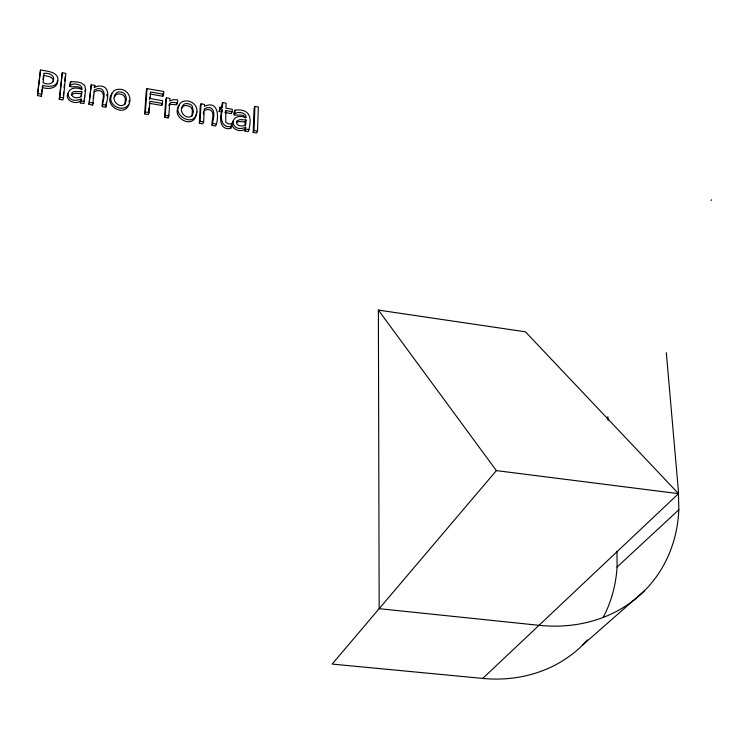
<?xml version="1.0" encoding="UTF-8"?>
<svg xmlns="http://www.w3.org/2000/svg" width="749" height="749" viewBox="0 0 749 749"><rect width="100%" height="100%" fill="white"/><g stroke="black" fill="none" stroke-linecap="round" stroke-linejoin="round"><path stroke-width="1.12" d="M106.873 95.872L106.882 94.337M253.181 132.433L254.042 130.504L254.922 106.395L258.358 106.995L257.506 131.094L256.645 133.022L253.181 132.433L254.07 108.343L254.922 106.395M234.119 115.037C235.429 110.674 246.805 112.097 246.103 117.621C227.827 111.311 230.186 134.137 245.728 127.208L244.801 131L248.256 131.59C252.422 118.37 250.391 108.399 235.083 110.131C229.503 119.859 243.65 111.105 245.223 118.07M245.007 125.748L245.166 121.89L246.009 119.952L239.811 119.606L236.759 121.076C235.186 126.132 242.788 127.199 245.822 124.774L246.009 119.952M244.801 131L245.728 127.208M234.952 113.09L235.083 110.131M221.507 111.938L219.167 111.535L219.972 109.569L222.322 109.981C219.26 117.453 219.391 130.513 230.711 128.435L230.795 126.675M221.667 108.53L221.854 104.56L222.668 102.604L226.132 103.203L225.908 108.165L232.293 109.27L232.19 111.685L225.805 110.58L224.981 112.537L231.366 113.642L231.432 112.032M230.711 128.435L231.656 123.857L228.632 123.903L225.749 122.312L225.805 110.58M219.167 111.535L220.084 107.154L222.434 107.566L222.668 102.604M219.972 109.569L220.084 107.154M222.322 109.981C220.131 117.621 221.227 128.369 231.544 126.497M212.182 125.429C212.697 120.533 216.349 111.301 210.975 107.968A6.132 4.897 22.7 0 0 207.089 107.8L204.299 108.848L203.616 121.881L202.829 123.838L199.318 123.239L200.255 105.824L201.041 103.849L204.533 104.457L204.43 106.377C218.268 99.729 219.401 116.919 215.684 126.029L212.182 125.429C211.012 121.001 215.572 112.678 210.179 109.934A6.123 4.897 22.7 0 0 206.293 109.766L204.44 110.468M203.344 114.073L203.456 111.901M199.318 123.239L200.105 121.282L201.041 103.849M169.667 103.512L168.871 115.936L168.132 117.911L164.583 117.303L165.716 99.842L166.456 97.847L169.986 98.465L169.817 101.049L173.319 99.626L177.55 99.87C179.048 105.74 172.167 100.216 169.667 103.512L168.918 105.497C171.025 102.323 177.401 107.163 176.736 102.866M164.583 117.303L165.323 115.327L166.456 97.847M168.132 117.911L168.347 114.522M149.201 103.296L161.718 105.45L161.84 103.624M162.458 103.465L162.636 100.722L150.118 98.55L150.568 92.005L163.61 94.271L163.788 91.537L147.029 88.616L146.317 90.62L144.66 113.904L148.414 114.55L149.135 112.565L149.922 101.302L162.458 103.465L161.718 105.45M149.856 94.009L162.879 96.265L163.057 93.541M144.66 113.904L145.372 111.919L147.029 88.616M148.648 111.17L148.892 107.8M149.472 99.458L149.622 97.276M102.304 106.676C102.435 101.602 106.967 92.399 101.405 89A6.282 5.009 18.5 0 0 97.379 88.813L94.449 89.861L92.651 105.029L89.028 104.411L91.238 84.796L94.842 85.423L94.674 87.361C97.904 85.517 102.22 85.377 105.253 87.708C110.14 92.848 106.48 101.246 105.918 107.294L102.304 106.676C101.255 102.229 106.255 93.803 100.759 91.022A6.273 5.009 18.5 0 0 96.733 90.835L93.812 91.884M106.012 106.152L106.292 102.725M92.651 105.029L92.848 102.838M93.232 98.456L93.522 95.17M89.028 104.411L91.238 84.796M84.234 100.254L84.637 95.872M69.872 86.669C70.668 82.1 83.073 83.616 82.016 89.29C63.216 82.671 64.217 105.965 81.126 99.018L80.33 102.922L83.944 103.54L85.658 89.459L84.703 85.395L81.117 82.896L77.409 81.969L70.762 81.632C65.388 91.743 79.787 82.577 81.435 89.805M80.911 96.621L81.8 91.659L73.898 91.5L71.97 92.745L71.754 95.273C73.589 98.615 78.458 98.147 81.351 96.546L81.8 91.659M80.33 102.922L81.126 99.018M70.472 84.628L70.762 81.632M63.328 95.498L63.656 92.155M64.096 87.699L64.414 84.365M64.742 81.023L65.182 76.567M63.496 97.922L65.884 73.402L62.261 72.775L59.246 99.327L62.897 99.945L63.496 97.922L59.836 97.295L59.246 99.327M59.836 97.295L62.261 72.775M57.373 80.471C58.431 88.663 47.87 89.552 42.244 87.464L42.805 85.423C48.011 86.903 56.999 87.333 58.01 80.265C58.179 71.483 46.597 71.155 40.502 70.041L37.45 95.6L41.317 96.265L42.01 89.665M43.058 79.6L43.498 75.443C47.178 76.061 53.778 76.576 53.432 81.697M41.317 96.265L42.805 85.423M37.45 95.6L40.502 70.041M196.191 113.895C194.609 130.298 169.677 117.762 179.311 105.478M192.034 116.132L192.362 110.262L191.379 107.996A4.85 3.876 21.8 0 0 188.551 105.955L185.977 105.506A4.887 3.904 21.8 0 0 182.953 106.536L181.707 108.427M124.914 104.617L125.373 98.709L124.409 96.434A4.925 3.923 19.3 0 0 121.563 94.374L118.932 93.915A4.953 3.951 19.3 0 0 115.814 94.945L114.513 96.836M94.196 87.455L94.842 85.423M128.884 104.439C124.353 118.061 102.641 104.851 112.116 93.878M162.879 96.265L163.61 94.271M176.614 104.897L177.363 102.922M231.366 113.642L232.19 111.685M233.098 120.814C228.726 127.714 239.483 133.453 244.876 129.146M68.487 92.52C63.459 99.636 74.966 105.403 80.499 101.04M710.988 200.451L711.55 199.786M482.731 678.425L678.538 493.657L496.372 470.615L332.144 664.073L482.731 678.425A151.438 130.644 43.8 0 0 587.534 639.899M71.361 94.777L74.657 93.297L81.182 93.681M603.226 617.279A151.438 130.644 43.8 0 0 617.064 567.049L678.828 509.779L678.407 491.026L666.301 352.639M582.778 644.917L644.149 591.073M236.637 122.256L238.968 121.544L245.166 121.89M678.828 509.779A161.419 135.55 42.7 0 1 539.018 625.312L379.172 608.675L378.376 310.086L525.442 331.816L678.538 493.657M38.012 93.559L41.888 94.224M80.948 100.9L84.571 101.518M89.665 102.398L93.297 103.016M102.959 104.663L106.573 105.281M145.372 111.919L149.135 112.565M165.323 115.327L168.871 115.936M200.105 121.282L203.616 121.881M212.988 123.482L216.489 124.081M245.653 129.071L249.108 129.661M254.042 130.504L257.506 131.094M378.376 310.086L496.372 470.615M607.851 416.687L608.094 420.18M616.998 551.386L617.064 567.049M85.03 89.936L85.03 91.49M129.203 100.272L129.203 102.379M110.852 97.089C109.298 105.984 121.975 111.919 128.013 105.637C133.21 98.98 127.545 88.579 119.091 89.29A8.679 6.928 19.3 0 0 114.035 90.723L111.826 93.297L110.852 97.089M44.069 73.383L43.086 82.746C55.669 88.354 58.188 72.016 44.069 73.383M196.968 111.929C194.937 129.53 168.6 113.811 181.267 102.37A8.557 6.825 21.8 0 1 186.183 100.937C192.1 100.74 197.745 105.796 196.968 111.929M193.345 111.301C192.287 124.24 175.266 112.818 183.711 104.56A4.897 3.904 21.8 0 1 186.744 103.531L189.319 103.98A4.859 3.876 21.9 0 1 192.156 106.021L193.345 111.301M126.207 99.739C124.914 112.706 107.687 101.312 116.488 92.932A4.962 3.96 19.3 0 1 119.606 91.902L122.237 92.361A4.925 3.932 19.3 0 1 125.092 94.421L126.057 96.705L126.207 99.739"/></g></svg>
